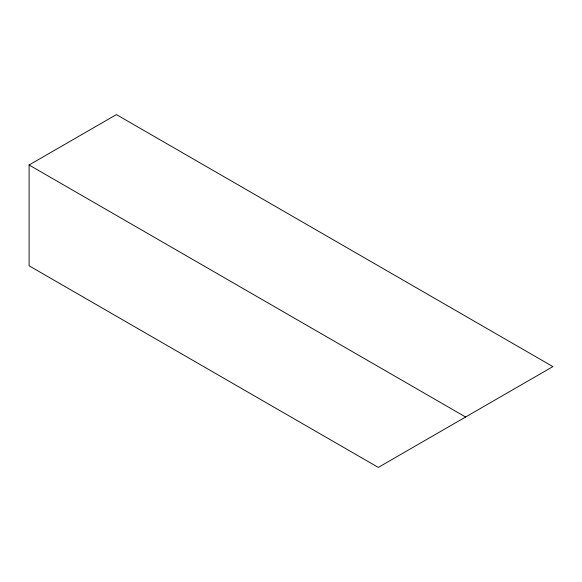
<?xml version="1.0" encoding="UTF-8"?>
<svg xmlns="http://www.w3.org/2000/svg" width="582" height="582" viewBox="0 0 582 582"><rect width="100%" height="100%" fill="white"/><g stroke="black" fill="none" stroke-linecap="round" stroke-linejoin="round"><path stroke-width="0.87" d="M29.1 164.997L116.4 114.589L552.9 366.602L378.3 467.411L29.1 265.799L29.1 164.997L465.6 417.003"/></g></svg>
